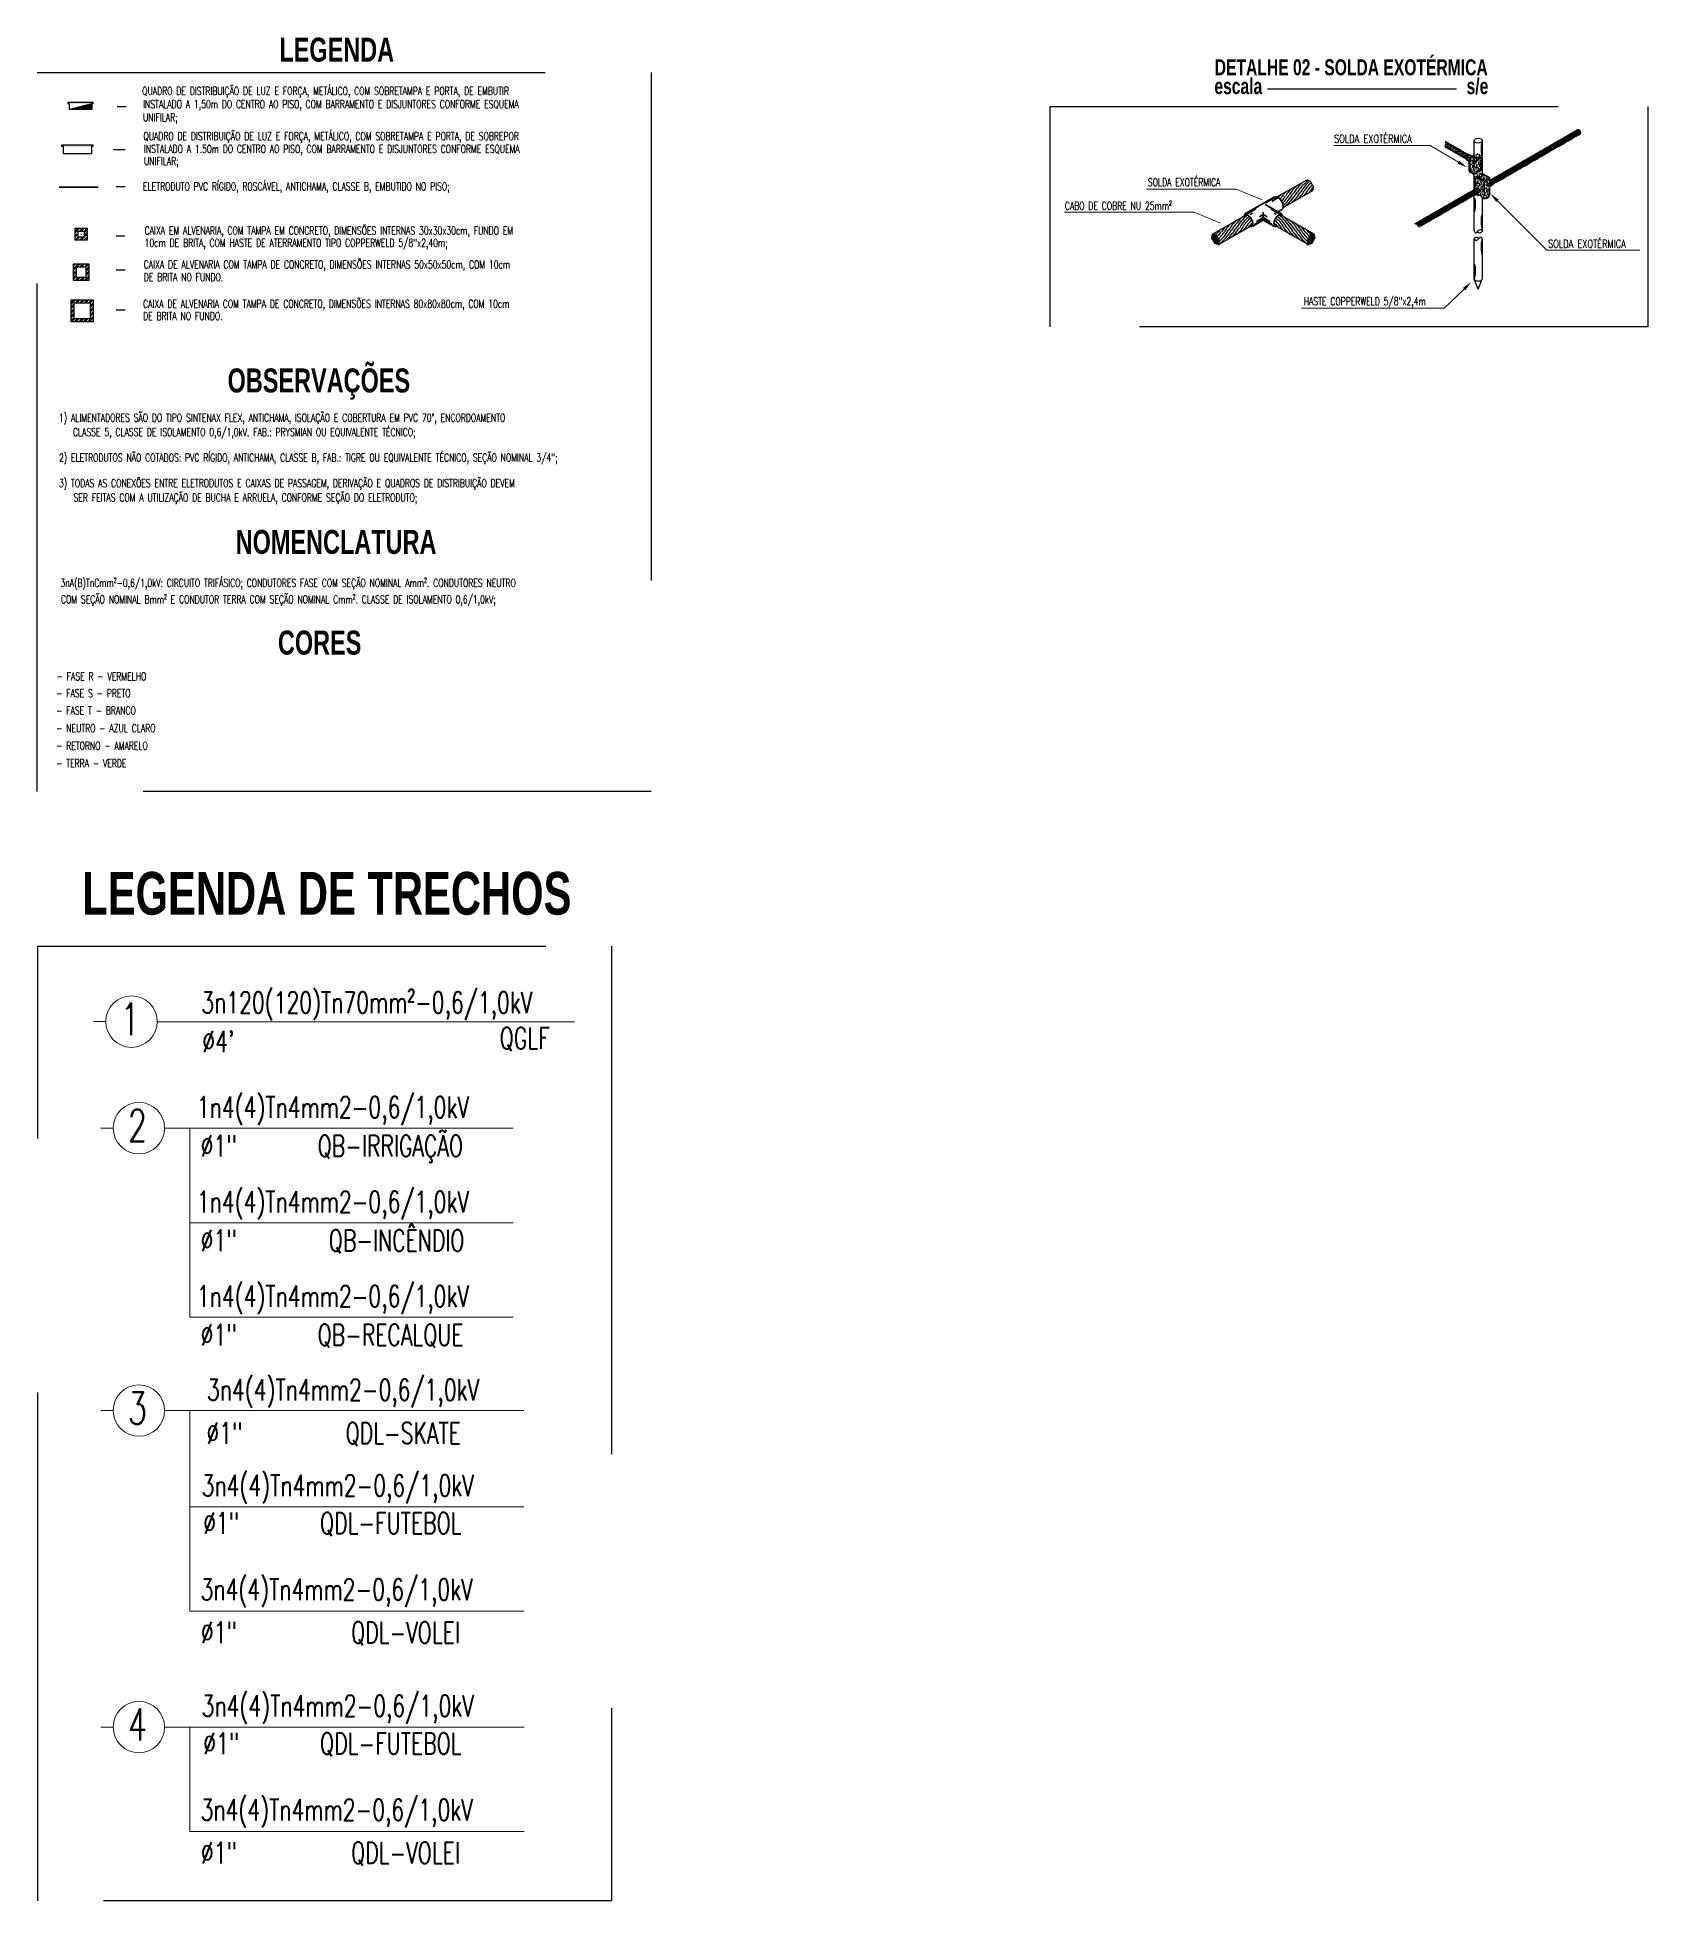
# Model space of a CAD drawing. Header units: millimetres. Extents: x 867 to 1330, y 209 to 507.
# Drawn here: x 955.32 to 985.52, y 208.95 to 243.89 of the extents above; entities that cross this region are included whole.
import ezdxf
from ezdxf.enums import TextEntityAlignment as Align

# ---------------------------------------------------------------- set-up
doc = ezdxf.new("R2010")
doc.units = ezdxf.units.MM
doc.header["$LTSCALE"] = 5
doc.set_wipeout_variables(frame=1)
doc.linetypes.add('HIDDEN', pattern=[9.525, 6.35, -3.175])
for name, color, linetype, lineweight in [('I-ARQ', 8, 'Continuous', 0), ('I-CAIXAS', 3, 'Continuous', 30), ('I-ELET_EMB', 5, 'Continuous', 35), ('I-ELET_PISO', 5, 'HIDDEN', 35), ('I-FIAÇÃO', 2, 'Continuous', 25), ('I-LIN_CHAMADA', 9, 'Continuous', 9), ('I-PONTO_ELE', 4, 'Continuous', 30), ('I-TEXTOS', 2, 'Continuous', 25)]:
    doc.layers.add(name, color=color, linetype=linetype, lineweight=lineweight)
doc.styles.add('ROMANS', font='ROMANS.SHX', dxfattribs={"height": 0.25})
doc.styles.add('SANSSERIFBOLD', font='sasb____.pfb')
pattern_1 = [(45, (0, 0), (-0.112253, 0.112253), []), (45, (0, 0.07938), (-0.112253, 0.112253), [])]

# ---------------------------------------------------------------- blocks, each defined once
blk = doc.blocks.new('QUADRO-DISTRIBUIÇÃO')
blk.add_wipeout([(-0.259, 0.091), (0.256, 0.091), (0.256, 0.061), (0.232, 0.061), (0.232, -0.061), (-0.232, -0.061), (-0.232, 0.061), (-0.259, 0.061)]).dxf.layer = 'I-CAIXAS'
at = {"layer": 'I-CAIXAS'}
blk.add_hatch(color=256, dxfattribs=at).paths.add_polyline_path([(-0.232, -0.061), (0.232, -0.061), (0.232, 0.061)])
for p, q in [((-0.259, 0.061), (-0.259, 0.091)), ((-0.259, 0.091), (0.256, 0.091)), ((-0.232, 0.061), (-0.259, 0.061)), ((-0.232, -0.061), (-0.232, 0.061)), ((0.232, 0.061), (-0.232, -0.061)), ((0.256, 0.061), (0.232, 0.061)), ((0.232, 0.061), (0.232, -0.061)), ((0.256, 0.091), (0.256, 0.061)), ((0.232, -0.061), (-0.232, -0.061)), ((0.232, -0.061), (-0.232, -0.061))]:
    blk.add_line(p, q, dxfattribs=at)
blk.add_solid([(0.256, 0.091), (-0.259, 0.091), (0.256, 0.061), (-0.259, 0.061)], dxfattribs=at)
blk = doc.blocks.new('CAIXA80X80')
at = {"layer": 'I-CAIXAS', "lineweight": 0}
h = blk.add_hatch(dxfattribs=at)
h.set_pattern_fill('STEEL', color=9, scale=0.05, style=0)
h.set_pattern_definition(pattern_1)
h.paths.add_polyline_path([(0.55, 0.55), (-0.55, 0.55), (-0.55, -0.55), (0.55, -0.55)])
h.paths.add_polyline_path([(0.4, -0.4), (-0.4, -0.4), (-0.4, 0.4), (0.4, 0.4)], flags=16)
at = {"layer": 'I-CAIXAS'}
for points in [[(-0.55, 0.55), (0.55, 0.55), (0.55, -0.55), (-0.55, -0.55)], [(-0.4, 0.4), (0.4, 0.4), (0.4, -0.4), (-0.4, -0.4)]]:
    blk.add_lwpolyline(points, close=True, dxfattribs=at)
blk = doc.blocks.new('CX50X50')
at = {"layer": 'I-CAIXAS', "lineweight": 0}
h = blk.add_hatch(dxfattribs=at)
h.set_pattern_fill('STEEL', color=9, scale=0.05, style=0)
h.set_pattern_definition(pattern_1)
h.paths.add_polyline_path([(0.4, 0.4), (-0.4, 0.4), (-0.4, -0.4), (0.4, -0.4)])
h.paths.add_polyline_path([(0.25, -0.25), (-0.25, -0.25), (-0.25, 0.25), (0.25, 0.25)], flags=16)
at = {"layer": 'I-CAIXAS'}
for points in [[(0.4, 0.4), (-0.4, 0.4), (-0.4, -0.4), (0.4, -0.4)], [(0.25, 0.25), (-0.25, 0.25), (-0.25, -0.25), (0.25, -0.25)]]:
    blk.add_lwpolyline(points, close=True, dxfattribs=at)
blk = doc.blocks.new('cxat')
at = {"layer": 'I-CAIXAS', "lineweight": 0}
h = blk.add_hatch(dxfattribs=at)
h.set_pattern_fill('STEEL', color=9, scale=0.05, angle=-90, style=0)
h.set_pattern_definition([(315, (0, 0), (0.1122532015134, 0.1122532015134), []), (315, (0.07938, -1e-17), (0.1122532015134, 0.1122532015134), [])])
h.paths.add_polyline_path([(464481.605, 9296211.166), (464481.605, 9296211.766), (464481.005, 9296211.766), (464481.005, 9296211.166)])
h.paths.add_polyline_path([(464481.155, 9296211.316), (464481.155, 9296211.616), (464481.455, 9296211.616), (464481.455, 9296211.316)], flags=16)
at = {"layer": 'I-CAIXAS'}
for points in [[(464481.605, 9296211.766), (464481.605, 9296211.166), (464481.005, 9296211.166), (464481.005, 9296211.766)], [(464481.455, 9296211.616), (464481.455, 9296211.316), (464481.155, 9296211.316), (464481.155, 9296211.616)]]:
    blk.add_lwpolyline(points, close=True, dxfattribs=at)
at = {"layer": 'I-PONTO_ELE'}
blk.add_solid([(464481.276, 9296211.495), (464481.333, 9296211.495), (464481.276, 9296211.438), (464481.333, 9296211.438)], dxfattribs=at)

msp = doc.modelspace()

# ---------------------------------------------------------------- hatches: boundary and pattern name
at = {"layer": 'I-ELET_EMB'}
h = msp.add_hatch(dxfattribs=at)
h.set_pattern_fill('STIPPLE', color=256, scale=0.13125, angle=30, style=0)
h.set_pattern_definition([(30, (973.17299, 232.3687), (-0.065625, 0.1136658), [0, -0.13125]), (30, (973.20805, 232.39197), (-0.065625, 0.1136658), [0, -0.13125]), (30, (973.17315, 232.40517), (-0.065625, 0.1136658), [0, -0.13125]), (30, (973.18766, 232.43779), (-0.065625, 0.1136658), [0, -0.13125]), (30, (973.15417, 232.42755), (-0.065625, 0.1136658), [0, -0.13125]), (30, (973.14751, 232.46008), (-0.065625, 0.1136658), [0, -0.13125]), (30, (973.11978, 232.47135), (-0.065625, 0.1136658), [0, -0.13125]), (30, (973.15747, 232.49008), (-0.065625, 0.1136658), [0, -0.13125]), (30, (973.18212, 232.51037), (-0.065625, 0.1136658), [0, -0.13125]), (30, (973.21151, 232.49097), (-0.065625, 0.1136658), [0, -0.13125]), (30, (973.23556, 232.50182), (-0.065625, 0.1136658), [0, -0.13125]), (30, (973.25918, 232.4609), (-0.065625, 0.1136658), [0, -0.13125]), (30, (973.2466, 232.43545), (-0.065625, 0.1136658), [0, -0.13125]), (30, (973.21084, 232.42389), (-0.065625, 0.1136658), [0, -0.13125]), (30, (973.21948, 232.45616), (-0.065625, 0.1136658), [0, -0.13125]), (30, (973.18721, 232.46481), (-0.065625, 0.1136658), [0, -0.13125]), (30, (973.2717, 232.42872), (-0.065625, 0.1136658), [0, -0.13125])])
edge = h.paths.add_edge_path()
edge.add_line((982.165, 241.386), (982.168, 241.376))
edge.add_line((982.168, 241.376), (982.172, 241.369))
edge.add_line((982.172, 241.369), (982.176, 241.364))
edge.add_line((982.176, 241.364), (982.181, 241.36))
edge.add_line((982.181, 241.36), (982.187, 241.358))
edge.add_line((982.187, 241.358), (982.192, 241.356))
edge.add_line((982.192, 241.356), (982.197, 241.355))
edge.add_line((982.197, 241.355), (982.201, 241.354))
edge.add_line((982.201, 241.354), (982.205, 241.352))
edge.add_line((982.205, 241.352), (982.209, 241.35))
edge.add_line((982.209, 241.35), (982.212, 241.348))
edge.add_line((982.212, 241.348), (982.215, 241.346))
edge.add_line((982.215, 241.346), (982.217, 241.344))
edge.add_line((982.217, 241.344), (982.219, 241.342))
edge.add_line((982.219, 241.342), (982.221, 241.34))
edge.add_line((982.221, 241.34), (982.223, 241.338))
edge.add_line((982.223, 241.338), (982.225, 241.336))
edge.add_line((982.225, 241.336), (982.227, 241.335))
edge.add_line((982.227, 241.335), (982.229, 241.333))
edge.add_line((982.229, 241.333), (982.231, 241.332))
edge.add_line((982.231, 241.332), (982.233, 241.331))
edge.add_line((982.233, 241.331), (982.235, 241.33))
edge.add_line((982.235, 241.33), (982.237, 241.329))
edge.add_line((982.237, 241.329), (982.239, 241.328))
edge.add_line((982.239, 241.328), (982.241, 241.327))
edge.add_line((982.241, 241.327), (982.243, 241.326))
edge.add_line((982.243, 241.326), (982.245, 241.325))
edge.add_line((982.245, 241.325), (982.247, 241.325))
edge.add_line((982.247, 241.325), (982.249, 241.324))
edge.add_line((982.249, 241.324), (982.251, 241.324))
edge.add_line((982.251, 241.324), (982.253, 241.323))
edge.add_line((982.253, 241.323), (982.255, 241.323))
edge.add_line((982.255, 241.323), (982.258, 241.323))
edge.add_line((982.258, 241.323), (982.26, 241.323))
edge.add_line((982.26, 241.323), (982.262, 241.323))
edge.add_line((982.262, 241.323), (982.265, 241.323))
edge.add_line((982.265, 241.323), (982.267, 241.324))
edge.add_line((982.267, 241.324), (982.27, 241.325))
edge.add_line((982.27, 241.325), (982.272, 241.325))
edge.add_line((982.272, 241.325), (982.275, 241.327))
edge.add_line((982.275, 241.327), (982.277, 241.328))
edge.add_line((982.277, 241.328), (982.28, 241.329))
edge.add_line((982.28, 241.329), (982.283, 241.331))
edge.add_line((982.283, 241.331), (982.285, 241.333))
edge.add_line((982.285, 241.333), (982.288, 241.335))
edge.add_line((982.288, 241.335), (982.291, 241.337))
edge.add_line((982.291, 241.337), (982.294, 241.339))
edge.add_line((982.294, 241.339), (982.297, 241.342))
edge.add_line((982.297, 241.342), (982.3, 241.344))
edge.add_line((982.3, 241.344), (982.303, 241.347))
edge.add_line((982.303, 241.347), (982.306, 241.35))
edge.add_line((982.306, 241.35), (982.309, 241.353))
edge.add_line((982.309, 241.353), (982.313, 241.355))
edge.add_line((982.313, 241.355), (982.316, 241.358))
edge.add_line((982.316, 241.358), (982.32, 241.36))
edge.add_line((982.32, 241.36), (982.324, 241.362))
edge.add_line((982.324, 241.362), (982.327, 241.364))
edge.add_line((982.327, 241.364), (982.332, 241.366))
edge.add_line((982.332, 241.366), (982.336, 241.367))
edge.add_line((982.336, 241.367), (982.34, 241.369))
edge.add_line((982.34, 241.369), (982.345, 241.37))
edge.add_line((982.345, 241.37), (982.349, 241.371))
edge.add_line((982.349, 241.371), (982.354, 241.373))
edge.add_line((982.354, 241.373), (982.359, 241.374))
edge.add_line((982.359, 241.374), (982.363, 241.376))
edge.add_line((982.363, 241.376), (982.368, 241.378))
edge.add_line((982.368, 241.378), (982.373, 241.38))
edge.add_line((982.373, 241.38), (982.377, 241.384))
edge.add_line((982.377, 241.384), (982.382, 241.388))
edge.add_line((982.382, 241.388), (982.387, 241.394))
edge.add_line((982.387, 241.394), (982.391, 241.402))
edge.add_line((982.391, 241.402), (982.396, 241.411))
edge.add_line((982.396, 241.411), (982.396, 241.63))
edge.add_line((982.396, 241.63), (982.396, 241.63))
edge.add_ellipse((982.338, 241.66), major_axis=(-0.0775, 0), ratio=0.5774, start_angle=221.8514, end_angle=228.1535)
edge.add_line((982.39, 241.627), (982.284, 241.565))
edge.add_arc((982.258, 241.611), 0.0525, 240, 300, ccw=False)
edge.add_line((982.231, 241.565), (982.173, 241.599))
edge.add_arc((982.181, 241.613), 0.0159, 180, 240, ccw=False)
edge.add_line((982.165, 241.613), (982.165, 241.386))
edge = h.paths.add_edge_path()
edge.add_arc((982.451, 241.214), 0.0318, 240, 300)
edge.add_line((982.467, 241.186), (982.54, 241.228))
edge.add_arc((982.532, 241.242), 0.0159, 300, 420)
edge.add_line((982.54, 241.256), (982.416, 241.328))
edge.add_line((982.416, 241.328), (982.416, 241.306))
edge.add_ellipse((982.338, 241.306), major_axis=(-0.0775, 0), ratio=0.5774, start_angle=180, end_angle=313.1409)
edge.add_line((982.285, 241.273), (982.436, 241.186))
edge = h.paths.add_edge_path()
edge.add_ellipse((982.532, 241.136), major_axis=(-0.0256, 0.0444), ratio=0.5774, start_angle=185.404, end_angle=288.8795)
edge.add_line((982.548, 241.164), (982.548, 241.079))
edge.add_arc((982.574, 241.069), 0.0278, 120.2965, 159.1471, ccw=False)
edge = h.paths.add_edge_path()
edge.add_line((982.436, 241.186), (982.285, 241.273))
edge.add_ellipse((982.338, 241.306), major_axis=(-0.0775, 0), ratio=0.5774, start_angle=313.1409, end_angle=316.0958)
edge.add_line((982.282, 241.275), (982.282, 241.127))
edge.add_arc((982.202, 241.113), 0.0817, -17.9583, 9.999, ccw=False)
edge.add_arc((982.363, 241.033), 0.0996, 146.5236, 177.9876)
edge.add_ellipse((982.296, 240.999), major_axis=(-0.0256, 0.0444), ratio=0.5774, start_angle=340.7438, end_angle=557.6337)
edge.add_line((982.312, 240.952), (982.307, 240.949))
edge.add_arc((982.333, 240.946), 0.0261, 172.859, 310.0622)
edge.add_arc((982.366, 240.915), 0.02, 27.183, 145.6624, ccw=False)
edge.add_arc((982.465, 240.943), 0.0832, 193.6166, 360.7094)
edge.add_line((982.548, 240.944), (982.548, 241.179))
edge.add_line((982.548, 241.179), (982.548, 241.242))
edge.add_arc((982.532, 241.242), 0.0159, 300, 360, ccw=False)
edge.add_line((982.54, 241.228), (982.467, 241.186))
edge.add_arc((982.451, 241.214), 0.0318, 240, 300, ccw=False)
edge = h.paths.add_edge_path()
edge.add_line((982.173, 241.627), (982.225, 241.657))
edge.add_arc((982.243, 241.773), 0.117, 238.1521, 260.9248, ccw=False)
edge.add_ellipse((982.157, 241.628), major_axis=(0.0256, 0.0444), ratio=0.5774, start_angle=2.8835, end_angle=182.1813)
edge.add_arc((982.112, 241.529), 0.058, 24.0551, 69.0209, ccw=False)
edge.add_line((982.165, 241.553), (982.165, 241.613))
edge.add_arc((982.181, 241.613), 0.0159, 120, 180, ccw=False)
edge = h.paths.add_edge_path()
edge.add_line((982.284, 241.565), (982.39, 241.627))
edge.add_ellipse((982.338, 241.66), major_axis=(-0.0775, 0), ratio=0.5774, start_angle=228.1535, end_angle=360)
edge.add_line((982.261, 241.66), (982.261, 241.678))
edge.add_line((982.261, 241.678), (982.173, 241.627))
edge.add_arc((982.181, 241.613), 0.0159, 120, 240)
edge.add_line((982.173, 241.599), (982.231, 241.565))
edge.add_arc((982.258, 241.611), 0.0525, 240, 300)

# ---------------------------------------------------------------- linework, layer by layer
at = {"linetype": 'HIDDEN', "ltscale": 0.3}
for points in [[(974.314, 242.587), (985.515, 242.587), (985.515, 238.459), (974.314, 238.459)], [(955.332, 226.847), (966.088, 226.847), (966.088, 208.951), (955.332, 208.951)]]:
    msp.add_lwpolyline(points, close=True, dxfattribs=at)
at = {"layer": 'I-ARQ'}
for p, q in [((982.548, 241.201), (984.207, 242.158)), ((982.124, 241.592), (981.708, 241.832)), ((982.175, 241.675), (981.717, 241.939)), ((982.392, 241.71), (982.392, 241.872)), ((982.4, 241.667), (982.4, 241.898)), ((982.408, 241.646), (982.408, 241.914)), ((982.564, 241.098), (984.256, 242.074)), ((981.14, 240.387), (982.28, 241.046)), ((981.222, 240.323), (982.313, 240.952)), ((982.261, 240.866), (982.261, 240.923)), ((982.269, 240.61), (982.269, 240.879)), ((982.277, 240.632), (982.277, 240.862)), ((982.285, 240.675), (982.285, 240.837)), ((982.392, 240.355), (982.392, 240.517)), ((982.4, 240.312), (982.4, 240.542)), ((982.408, 240.29), (982.408, 240.559)), ((982.392, 239.879), (982.392, 240.04)), ((982.4, 239.836), (982.4, 240.066)), ((982.408, 239.814), (982.408, 240.082)), ((982.269, 239.365), (982.269, 239.633)), ((982.277, 239.386), (982.277, 239.617)), ((982.285, 239.43), (982.285, 239.591))]:
    msp.add_line(p, q, dxfattribs=at)
msp.add_arc((982.181, 241.613), 0.0159, 120, 240, dxfattribs=at)
for centre, major_axis, ratio, start_param, end_param in [((984.212, 242.15), (-0.00488, 0.00845), 0.509483, 4.692989, 6.283185), ((984.224, 242.146), (-0.00488, 0.00845), 0.509483, 4.628823, 6.283185), ((984.236, 242.142), (-0.00488, 0.00845), 0.509483, 3.141593, 6.283185), ((984.246, 242.125), (-0.00477, 0.00835), 0.512264, 3.141593, 6.283185), ((984.255, 242.109), (-0.00477, 0.00822), 0.525888, 2.655075, 6.283185), ((984.251, 242.083), (-0.00488, 0.00845), 0.509483, 3.141593, 4.494178), ((984.253, 242.096), (-0.00488, 0.00845), 0.509483, 3.262738, 4.839163)]:
    msp.add_ellipse(centre, major_axis=major_axis, ratio=ratio, start_param=start_param, end_param=end_param, dxfattribs=at)
at = {"layer": 'I-CAIXAS'}
msp.add_lwpolyline([(956.337, 241.7), (955.816, 241.7), (955.816, 241.836), (955.785, 241.836), (955.785, 241.87), (956.365, 241.87), (956.365, 241.836), (956.337, 241.836), (956.337, 241.7), (955.816, 241.7)], dxfattribs=at)
msp.add_solid([(956.365, 241.87), (955.785, 241.87), (956.365, 241.836), (955.785, 241.836)], dxfattribs=at)
at = {"layer": 'I-ELET_EMB'}
for p, q in [((982.165, 241.613), (982.165, 241.386)), ((982.173, 241.627), (982.261, 241.678)), ((982.231, 241.565), (982.173, 241.599)), ((982.258, 241.558), (982.258, 241.421)), ((982.284, 241.565), (982.396, 241.63)), ((982.396, 241.63), (982.396, 241.411)), ((982.282, 241.275), (982.282, 241.127)), ((982.436, 241.186), (982.282, 241.275)), ((982.54, 241.256), (982.416, 241.328)), ((982.451, 241.182), (982.451, 240.973)), ((982.467, 241.186), (982.54, 241.228)), ((982.548, 241.179), (982.548, 241.242)), ((982.548, 241.179), (982.548, 240.944))]:
    msp.add_line(p, q, dxfattribs=at)
at = {"layer": 'I-ELET_EMB', "linetype": 'Continuous'}
for p, q in [((977.977, 240.581), (978.514, 240.891)), ((977.989, 240.583), (978.211, 240.711)), ((978.513, 240.886), (978.313, 240.77)), ((978.64, 240.581), (978.342, 240.752)), ((978.533, 240.888), (978.353, 240.784)), ((978.627, 240.583), (978.405, 240.711)), ((978.465, 240.81), (978.574, 240.873)), ((978.017, 240.583), (978.168, 240.67)), ((978.065, 240.562), (978.107, 240.586)), ((978.114, 240.343), (978.308, 240.455)), ((978.13, 240.36), (978.308, 240.463)), ((978.308, 240.477), (978.147, 240.384)), ((978.183, 240.43), (978.308, 240.502)), ((978.235, 240.52), (978.308, 240.562)), ((978.295, 240.447), (978.295, 240.465)), ((978.302, 240.451), (978.302, 240.516)), ((978.308, 240.455), (978.308, 240.606)), ((978.382, 240.52), (978.308, 240.562)), ((978.434, 240.43), (978.308, 240.502)), ((978.308, 240.477), (978.47, 240.384)), ((978.487, 240.36), (978.308, 240.463)), ((978.503, 240.343), (978.308, 240.455)), ((978.315, 240.451), (978.315, 240.516)), ((978.322, 240.447), (978.322, 240.465)), ((978.6, 240.583), (978.449, 240.67)), ((978.552, 240.562), (978.51, 240.586)), ((978.651, 240.653), (978.583, 240.614))]:
    msp.add_line(p, q, dxfattribs=at)
at = {"layer": 'I-ELET_EMB'}
msp.add_lwpolyline([(982.165, 241.386), (982.168, 241.376), (982.172, 241.369), (982.176, 241.364), (982.181, 241.36), (982.187, 241.358), (982.192, 241.356), (982.197, 241.355), (982.201, 241.354), (982.205, 241.352), (982.209, 241.35), (982.212, 241.348), (982.215, 241.346), (982.217, 241.344), (982.219, 241.342), (982.221, 241.34), (982.223, 241.338), (982.225, 241.336), (982.227, 241.335), (982.229, 241.333), (982.231, 241.332), (982.233, 241.331), (982.235, 241.33), (982.237, 241.329), (982.239, 241.328), (982.241, 241.327), (982.243, 241.326), (982.245, 241.325), (982.247, 241.325), (982.249, 241.324), (982.251, 241.324), (982.253, 241.323), (982.255, 241.323), (982.258, 241.323), (982.26, 241.323), (982.262, 241.323), (982.265, 241.323), (982.267, 241.324), (982.27, 241.325), (982.272, 241.325), (982.275, 241.327), (982.277, 241.328), (982.28, 241.329), (982.283, 241.331), (982.285, 241.333), (982.288, 241.335), (982.291, 241.337), (982.294, 241.339), (982.297, 241.342), (982.3, 241.344), (982.303, 241.347), (982.306, 241.35), (982.309, 241.353), (982.313, 241.355), (982.316, 241.358), (982.32, 241.36), (982.324, 241.362), (982.327, 241.364), (982.332, 241.366), (982.336, 241.367), (982.34, 241.369), (982.345, 241.37), (982.349, 241.371), (982.354, 241.373), (982.359, 241.374), (982.363, 241.376), (982.368, 241.378), (982.373, 241.38), (982.377, 241.384), (982.382, 241.388), (982.387, 241.394), (982.391, 241.402), (982.396, 241.411)], dxfattribs=at)
for centre, radius, start, end in [((982.112, 241.529), 0.058, 24.0551, 69.0209), ((982.243, 241.773), 0.117, 238.1521, 260.9248), ((982.258, 241.611), 0.0525, 240, 300), ((982.363, 241.033), 0.0996, 146.5236, 177.9876), ((982.202, 241.113), 0.0817, 342.0417, 9.999), ((982.451, 241.214), 0.0318, 240, 300), ((982.532, 241.242), 0.0159, 300, 60), ((982.574, 241.069), 0.0278, 120.2965, 159.1471), ((982.333, 240.946), 0.0261, 172.0911, 310.0622), ((982.366, 240.915), 0.02, 27.183, 145.6624), ((982.465, 240.943), 0.0832, 193.6166, 0.7094)]:
    msp.add_arc(centre, radius, start, end, dxfattribs=at)
for centre, major_axis, ratio, start_param, end_param in [((982.157, 241.628), (0.0256, 0.0444), 0.5774, 0.050327, 3.179664), ((982.338, 241.66), (-0.0775, 0), 0.5774, 0, 2.411794), ((982.338, 241.306), (-0.0775, 0), 0.5774, 0.765925, 3.141593), ((982.33, 241.019), (-0.0256, 0.0444), 0.5774, 3.532674, 6.110033), ((982.532, 241.136), (-0.0256, 0.0444), 0.5774, 3.235909, 5.044874), ((982.296, 240.999), (-0.0256, 0.0444), 0.5774, 2.823996, 6.61927), ((978.034, 240.455), (0.0571, -0.099), 0.522813, 0, 3.020213), ((978.583, 240.455), (-0.0571, -0.099), 0.522813, 3.262283, 6.283185)]:
    msp.add_ellipse(centre, major_axis=major_axis, ratio=ratio, start_param=start_param, end_param=end_param, dxfattribs=at)
at = {"layer": 'I-ELET_EMB', "linetype": 'Continuous'}
for centre, major_axis, start_param, end_param in [((978.583, 240.772), (-0.069, 0.119), 3.141593, 6.283185), ((978.046, 240.462), (-0.069, 0.119), 6.270306, 6.880723), ((978.571, 240.462), (0.069, 0.119), 5.696014, 6.296065), ((978.046, 240.462), (-0.069, 0.119), 2.556607, 3.141593), ((978.571, 240.462), (0.069, 0.119), 3.141593, 3.726578)]:
    msp.add_ellipse(centre, major_axis=major_axis, ratio=0.57735, start_param=start_param, end_param=end_param, dxfattribs=at)
at = {"layer": 'I-ELET_PISO', "ltscale": 0.08}
msp.add_line((955.733, 241.077), (956.468, 241.077), dxfattribs=at)
at = {"layer": 'I-FIAÇÃO'}
for p, q in [((978.563, 240.892), (979.12, 241.21)), ((978.678, 240.695), (979.234, 241.013)), ((977.356, 240.195), (977.984, 240.557)), ((977.47, 239.998), (978.091, 240.356)), ((979.147, 239.998), (978.526, 240.356)), ((979.261, 240.195), (978.633, 240.557)), ((977.384, 240.186), (977.426, 240.235)), ((979.232, 240.186), (979.191, 240.235))]:
    msp.add_line(p, q, dxfattribs=at)
for centre, radius, start, end in [((984.512, 241.705), 0.559, 132.6958, 147.3042), ((984.557, 241.731), 0.559, 132.6958, 147.3042), ((983.84, 242.349), 0.451, 308.4803, 328.2103), ((984.38, 241.921), 0.284, 124.6217, 150.8668), ((983.992, 242.263), 0.297, 305.9242, 330.4725), ((984.515, 241.864), 0.403, 134.6375, 146.6113), ((984.383, 242.001), 0.194, 137.0046, 145.2876), ((981.846, 242.382), 0.559, 255.8288, 267.3042), ((981.801, 242.408), 0.559, 261.0198, 267.3042), ((981.578, 241.505), 0.451, 68.4803, 72.0198), ((981.755, 242.435), 0.559, 266.0372, 267.3042), ((981.669, 241.452), 0.451, 68.4803, 83.8045), ((981.624, 241.478), 0.451, 68.4803, 77.8666), ((981.892, 242.356), 0.559, 252.6958, 267.3042), ((981.715, 241.426), 0.451, 68.4803, 88.2103), ((981.937, 242.33), 0.559, 252.6958, 267.3042), ((981.76, 241.399), 0.451, 68.4803, 88.2103), ((981.983, 242.303), 0.559, 252.6958, 267.3042), ((981.806, 241.373), 0.451, 68.4803, 88.2103), ((981.851, 241.347), 0.451, 68.4803, 88.2103), ((981.897, 241.321), 0.451, 68.4803, 88.2103), ((983.92, 241.363), 0.559, 132.6958, 147.3042), ((983.965, 241.389), 0.559, 132.6958, 147.3042), ((983.248, 242.008), 0.451, 308.4803, 328.2103), ((984.011, 241.416), 0.559, 132.6958, 147.3042), ((983.294, 242.034), 0.451, 308.4803, 328.2103), ((984.057, 241.442), 0.559, 132.6958, 147.3042), ((983.339, 242.06), 0.451, 308.4803, 328.2103), ((984.102, 241.468), 0.559, 132.6958, 147.3042), ((983.385, 242.086), 0.451, 308.4803, 328.2103), ((984.148, 241.494), 0.559, 132.6958, 147.3042), ((983.431, 242.113), 0.451, 308.4803, 328.2103), ((984.193, 241.521), 0.559, 132.6958, 147.3042), ((983.476, 242.139), 0.451, 308.4803, 328.2103), ((984.239, 241.547), 0.559, 132.6958, 147.3042), ((983.522, 242.165), 0.451, 308.4803, 328.2103), ((984.284, 241.573), 0.559, 132.6958, 147.3042), ((983.567, 242.192), 0.451, 308.4803, 328.2103), ((984.33, 241.6), 0.559, 132.6958, 147.3042), ((983.613, 242.218), 0.451, 308.4803, 328.2103), ((984.375, 241.626), 0.559, 132.6958, 147.3042), ((983.658, 242.244), 0.451, 308.4803, 328.2103), ((984.421, 241.652), 0.559, 132.6958, 147.3042), ((983.704, 242.27), 0.451, 308.4803, 328.2103), ((984.466, 241.678), 0.559, 132.6958, 147.3042), ((983.749, 242.297), 0.451, 308.4803, 328.2103), ((983.795, 242.323), 0.451, 308.4803, 328.2103), ((984.155, 242.146), 0.113, 300.515, 336.0679), ((984.156, 242.133), 0.113, 326.0714, 336.0679), ((982.028, 242.277), 0.559, 252.6958, 267.3042), ((982.074, 242.251), 0.559, 252.6958, 267.3042), ((982.119, 242.224), 0.559, 252.6958, 267.3042), ((981.942, 241.294), 0.451, 68.4803, 88.2103), ((982.165, 242.198), 0.559, 252.6958, 266.4389), ((981.988, 241.268), 0.451, 68.4803, 88.2103), ((982.21, 242.172), 0.559, 252.6958, 260.896), ((982.034, 241.242), 0.451, 73.2065, 88.2103), ((982.256, 242.146), 0.559, 252.6958, 256.0267), ((982.079, 241.215), 0.451, 81.3874, 88.2103), ((983.283, 240.995), 0.559, 132.6958, 147.3042), ((983.328, 241.021), 0.559, 132.6958, 147.3042), ((982.611, 241.64), 0.451, 308.4803, 328.2103), ((983.374, 241.048), 0.559, 132.6958, 147.3042), ((982.657, 241.666), 0.451, 308.4803, 328.2103), ((983.419, 241.074), 0.559, 132.6958, 147.3042), ((982.702, 241.692), 0.451, 308.4803, 328.2103), ((983.465, 241.1), 0.559, 132.6958, 147.3042), ((982.748, 241.718), 0.451, 308.4803, 328.2103), ((983.51, 241.126), 0.559, 132.6958, 147.3042), ((982.793, 241.745), 0.451, 308.4803, 328.2103), ((983.556, 241.153), 0.559, 132.6958, 147.3042), ((982.839, 241.771), 0.451, 308.4803, 328.2103), ((983.601, 241.179), 0.559, 132.6958, 147.3042), ((982.884, 241.797), 0.451, 308.4803, 328.2103), ((983.647, 241.205), 0.559, 132.6958, 147.3042), ((982.93, 241.824), 0.451, 308.4803, 328.2103), ((983.692, 241.232), 0.559, 132.6958, 147.3042), ((982.975, 241.85), 0.451, 308.4803, 328.2103), ((983.738, 241.258), 0.559, 132.6958, 147.3042), ((983.021, 241.876), 0.451, 308.4803, 328.2103), ((983.783, 241.284), 0.559, 132.6958, 147.3042), ((983.066, 241.902), 0.451, 308.4803, 328.2103), ((983.829, 241.31), 0.559, 132.6958, 147.3042), ((983.112, 241.929), 0.451, 308.4803, 328.2103), ((983.874, 241.337), 0.559, 132.6958, 147.3042), ((983.157, 241.955), 0.451, 308.4803, 328.2103), ((983.203, 241.981), 0.451, 308.4803, 328.2103), ((979.395, 240.584), 0.693, 130.6875, 150.1267), ((979.76, 240.392), 1.054, 132.4102, 148.1717), ((979.725, 240.475), 0.928, 128.435, 146.7642), ((979.765, 240.534), 0.882, 131.7772, 148.8439), ((979.491, 240.781), 0.471, 128.1044, 152.1084), ((979.479, 240.814), 0.394, 130.6471, 149.6734), ((979.355, 240.938), 0.179, 130.5057, 154.3774), ((982.964, 240.811), 0.559, 132.6958, 138.0791), ((983.009, 240.837), 0.559, 132.6958, 144.8932), ((982.201, 241.403), 0.451, 323.633, 328.2103), ((982.247, 241.429), 0.451, 315.469, 328.2103), ((982.292, 241.456), 0.451, 308.4803, 328.2103), ((983.055, 240.864), 0.559, 132.6958, 147.3042), ((982.338, 241.482), 0.451, 308.4803, 328.2103), ((983.101, 240.89), 0.559, 132.6958, 147.3042), ((982.384, 241.508), 0.451, 308.4803, 328.2103), ((983.146, 240.916), 0.559, 132.6958, 147.3042), ((982.429, 241.534), 0.451, 308.4803, 328.2103), ((983.192, 240.942), 0.559, 132.6958, 147.3042), ((982.475, 241.561), 0.451, 308.4803, 328.2103), ((983.237, 240.969), 0.559, 132.6958, 147.3042), ((982.52, 241.587), 0.451, 308.4803, 328.2103), ((982.566, 241.613), 0.451, 308.4803, 328.2103), ((978.646, 240.851), 0.0622, 134.4949, 154.6648), ((978.816, 240.748), 0.26, 135.0122, 145.261), ((978.989, 240.632), 0.424, 140.368, 149.0793), ((977.899, 241.432), 0.977, 320.4544, 327.9633), ((978.964, 240.728), 0.347, 131.2403, 149.9662), ((977.734, 241.634), 1.273, 317.3368, 326.3979), ((977.962, 241.509), 1.063, 312.4695, 328.0944), ((979.24, 240.607), 0.597, 132.407, 149.1128), ((977.847, 241.69), 1.309, 312.6958, 327.3042), ((978.274, 241.432), 0.858, 311.4359, 329.0739), ((978.646, 241.227), 0.484, 308.6897, 332.2807), ((978.89, 241.129), 0.275, 308.0378, 334.9512), ((978.983, 241.129), 0.24, 319.4967, 331.6379), ((979.383, 240.935), 0.179, 142.3713, 157.4842), ((982.069, 240.294), 0.559, 132.6958, 147.3042), ((982.114, 240.32), 0.559, 132.6958, 147.3042), ((982.16, 240.347), 0.559, 132.6958, 147.3042), ((981.443, 240.965), 0.451, 308.4803, 328.2103), ((982.205, 240.373), 0.559, 132.6958, 147.3042), ((981.488, 240.991), 0.451, 308.4803, 328.2103), ((982.251, 240.399), 0.559, 132.6958, 147.3042), ((981.534, 241.018), 0.451, 308.4803, 328.2103), ((982.296, 240.426), 0.559, 132.6958, 147.3042), ((981.579, 241.044), 0.451, 308.4803, 328.2103), ((982.342, 240.452), 0.559, 132.6958, 147.3042), ((981.625, 241.07), 0.451, 308.4803, 328.2103), ((982.387, 240.478), 0.559, 132.6958, 147.3042), ((981.67, 241.096), 0.451, 308.4803, 328.2103), ((982.433, 240.504), 0.559, 132.6958, 147.3042), ((981.716, 241.123), 0.451, 308.4803, 328.2103), ((982.478, 240.531), 0.559, 132.6958, 147.3042), ((981.761, 241.149), 0.451, 308.4803, 328.2103), ((982.524, 240.557), 0.559, 132.6958, 147.3042), ((981.807, 241.175), 0.451, 308.4803, 328.2103), ((982.569, 240.583), 0.559, 132.6958, 147.3042), ((981.852, 241.202), 0.451, 308.4803, 328.2103), ((982.615, 240.61), 0.559, 132.6958, 147.3042), ((981.898, 241.228), 0.451, 308.4803, 328.2103), ((982.66, 240.636), 0.559, 132.8076, 147.3042), ((981.943, 241.254), 0.451, 308.4803, 327.3431), ((982.706, 240.662), 0.559, 137.2842, 147.3042), ((981.989, 241.28), 0.451, 308.4803, 319.4103), ((982.751, 240.688), 0.559, 142.321, 147.3042), ((978.061, 239.979), 0.547, 129.5979, 150.4021), ((978.346, 239.848), 0.809, 130.6583, 149.3417), ((978.812, 239.561), 1.309, 132.6958, 147.3042), ((978.698, 239.741), 1.063, 130.0733, 148.0944), ((978.481, 239.965), 0.711, 127.2636, 149.8631), ((978.294, 240.154), 0.406, 122.2359, 153.0764), ((978.286, 240.184), 0.332, 124.2317, 150.2847), ((977.844, 240.503), 0.26, 314.739, 325.261), ((978.508, 239.966), 0.595, 131.8257, 139.1577), ((978.109, 239.966), 0.595, 40.8423, 48.1743), ((978.331, 240.184), 0.332, 29.7153, 55.7683), ((978.322, 240.154), 0.406, 26.9236, 57.7641), ((978.773, 240.503), 0.26, 214.739, 225.261), ((978.136, 239.965), 0.711, 30.1369, 52.7364), ((977.919, 239.742), 1.063, 31.9056, 49.9267), ((977.804, 239.561), 1.309, 32.6958, 47.3042), ((978.271, 239.848), 0.809, 30.6583, 49.3417), ((978.555, 239.979), 0.547, 29.5979, 50.4021), ((981.568, 240.005), 0.559, 132.6958, 137.5825), ((981.613, 240.031), 0.559, 132.6958, 142.1895), ((981.659, 240.058), 0.559, 132.6958, 147.3042), ((980.851, 240.623), 0.451, 321.893, 328.2103), ((980.896, 240.65), 0.451, 315.1413, 328.2103), ((980.942, 240.676), 0.451, 308.4803, 328.2103), ((981.704, 240.084), 0.559, 132.6958, 147.3042), ((980.987, 240.702), 0.451, 308.4803, 328.2103), ((981.75, 240.11), 0.559, 132.6958, 147.3042), ((981.033, 240.728), 0.451, 308.4803, 328.2103), ((981.795, 240.136), 0.559, 132.6958, 147.3042), ((981.078, 240.755), 0.451, 308.4803, 328.2103), ((981.841, 240.163), 0.559, 132.6958, 147.3042), ((981.124, 240.781), 0.451, 308.4803, 328.2103), ((981.887, 240.189), 0.559, 132.6958, 147.3042), ((981.17, 240.807), 0.451, 308.4803, 328.2103), ((981.932, 240.215), 0.559, 132.6958, 147.3042), ((981.215, 240.834), 0.451, 308.4803, 328.2103), ((981.978, 240.242), 0.559, 132.6958, 147.3042), ((981.261, 240.86), 0.451, 308.4803, 328.2103), ((982.023, 240.268), 0.559, 132.6958, 147.3042), ((981.306, 240.886), 0.451, 308.4803, 328.2103), ((981.352, 240.912), 0.451, 308.4803, 328.2103), ((981.397, 240.939), 0.451, 308.4803, 328.2103), ((977.014, 240.553), 0.549, 316.6069, 323.3931), ((976.584, 240.938), 1.17, 316.7715, 323.2285), ((977.803, 239.949), 0.445, 131.1773, 141.5135), ((977.021, 240.594), 0.661, 311.4044, 328.5956), ((976.813, 240.824), 1.056, 308.4803, 328.2103), ((976.938, 240.686), 0.829, 310.883, 329.117), ((978.09, 239.846), 0.69, 134.5242, 145.4758), ((976.9, 240.859), 1.054, 311.8283, 328.1717), ((977.264, 240.667), 0.693, 309.8733, 330.1267), ((977.585, 240.509), 0.388, 306.3039, 333.6961), ((977.756, 240.473), 0.271, 307.3631, 332.6369), ((978.86, 240.473), 0.271, 207.3631, 232.6369), ((979.031, 240.509), 0.388, 206.3039, 233.6961), ((979.352, 240.667), 0.693, 209.8733, 230.1267), ((979.717, 240.859), 1.054, 211.8283, 228.1717), ((979.804, 240.824), 1.056, 211.7897, 231.5197), ((979.679, 240.686), 0.829, 210.883, 229.117), ((978.527, 239.846), 0.69, 34.5242, 45.4758), ((979.596, 240.594), 0.661, 211.4044, 228.5956), ((980.033, 240.938), 1.17, 216.7715, 223.2285), ((978.814, 239.949), 0.445, 38.4865, 48.8227), ((979.602, 240.553), 0.549, 216.6069, 223.3931)]:
    msp.add_arc(centre, radius, start, end, dxfattribs=at)
for centre, major_axis, ratio, start_param, end_param in [((979.132, 241.19), (-0.0114, 0.0198), 0.509483, 4.692989, 6.283185), ((979.16, 241.181), (-0.0114, 0.0198), 0.509483, 4.628823, 6.283185), ((979.189, 241.172), (-0.0114, 0.0198), 0.509483, 3.141593, 6.283185), ((979.211, 241.133), (-0.0112, 0.0196), 0.512264, 3.141593, 6.283185), ((979.234, 241.094), (-0.0112, 0.0193), 0.525888, 2.655075, 6.283185), ((979.228, 241.063), (-0.0114, 0.0198), 0.509483, 3.262738, 4.839163), ((979.223, 241.033), (-0.0114, 0.0198), 0.509483, 3.141593, 4.494178)]:
    msp.add_ellipse(centre, major_axis=major_axis, ratio=ratio, start_param=start_param, end_param=end_param, dxfattribs=at)
for centre, major_axis in [((977.356, 240.115), (-0.0114, 0.0198)), ((977.361, 240.145), (-0.0114, 0.0198)), ((977.367, 240.175), (-0.0114, 0.0198)), ((977.379, 240.075), (-0.0114, 0.0198)), ((977.384, 240.106), (-0.0114, 0.0198)), ((977.39, 240.135), (-0.0114, 0.0198)), ((977.396, 240.166), (-0.0114, 0.0198)), ((977.401, 240.036), (-0.0114, 0.0198)), ((977.407, 240.067), (-0.0114, 0.0198)), ((977.413, 240.096), (-0.0114, 0.0198)), ((977.418, 240.127), (-0.0114, 0.0198)), ((977.425, 240.157), (-0.0114, 0.0198)), ((977.43, 240.027), (-0.0114, 0.0198)), ((977.436, 240.057), (-0.0114, 0.0198)), ((977.441, 240.087), (-0.0114, 0.0198)), ((977.447, 240.117), (-0.0114, 0.0198)), ((977.459, 240.017), (-0.0114, 0.0198)), ((977.464, 240.048), (-0.0114, 0.0198)), ((977.469, 240.079), (-0.0114, 0.0198)), ((979.147, 240.079), (0.0114, 0.0198)), ((979.152, 240.048), (0.0114, 0.0198)), ((979.158, 240.017), (0.0114, 0.0198)), ((979.17, 240.117), (0.0114, 0.0198)), ((979.176, 240.087), (0.0114, 0.0198)), ((979.181, 240.057), (0.0114, 0.0198)), ((979.187, 240.027), (0.0114, 0.0198)), ((979.192, 240.157), (0.0114, 0.0198)), ((979.198, 240.127), (0.0114, 0.0198)), ((979.204, 240.096), (0.0114, 0.0198)), ((979.21, 240.067), (0.0114, 0.0198)), ((979.216, 240.036), (0.0114, 0.0198)), ((979.221, 240.166), (0.0114, 0.0198)), ((979.227, 240.135), (0.0114, 0.0198)), ((979.233, 240.106), (0.0114, 0.0198)), ((979.238, 240.075), (0.0114, 0.0198)), ((979.249, 240.175), (0.0114, 0.0198)), ((979.255, 240.145), (0.0114, 0.0198)), ((979.261, 240.115), (0.0114, 0.0198))]:
    msp.add_ellipse(centre, major_axis=major_axis, ratio=0.509483, dxfattribs=at)
at = {"layer": 'I-LIN_CHAMADA'}
for p, q in [((981.437, 241.857), (979.631, 241.857)), ((981.437, 241.857), (981.966, 241.544)), ((976.127, 241.041), (977.797, 241.041)), ((977.797, 241.041), (978.289, 240.836)), ((983.625, 239.894), (982.697, 240.822)), ((974.583, 240.605), (977.014, 240.605)), ((977.014, 240.605), (977.506, 240.4)), ((983.625, 239.894), (985.365, 239.894)), ((982.074, 239.166), (981.699, 238.807)), ((981.699, 238.807), (979.026, 238.807)), ((956.377, 225.432), (956.608, 225.432)), ((957.572, 225.431), (958.18, 225.431)), ((958.18, 225.431), (965.392, 225.431)), ((956.514, 223.436), (956.746, 223.435)), ((957.71, 223.434), (958.183, 223.434)), ((958.183, 223.434), (964.247, 223.434)), ((958.183, 223.434), (958.183, 219.89)), ((958.183, 221.662), (964.247, 221.662)), ((958.183, 219.89), (964.247, 219.89)), ((956.514, 218.14), (956.746, 218.14)), ((957.71, 218.139), (958.183, 218.139)), ((958.183, 214.382), (958.183, 218.139)), ((964.448, 218.139), (958.183, 218.139)), ((964.448, 216.338), (958.183, 216.338)), ((964.448, 214.382), (958.183, 214.382)), ((956.514, 212.208), (956.746, 212.207)), ((957.71, 212.206), (958.183, 212.206)), ((958.183, 210.25), (958.183, 212.206)), ((964.449, 212.206), (958.183, 212.206)), ((964.449, 210.25), (958.183, 210.25))]:
    msp.add_line(p, q, dxfattribs=at)
for centre in [(957.09, 225.432), (957.228, 223.435), (957.228, 218.14), (957.228, 212.207)]:
    msp.add_circle(centre, 0.482, dxfattribs=at)
for points in [[(981.982, 241.571), (981.95, 241.517), (982.128, 241.448)], [(982.675, 240.8), (982.719, 240.844), (982.564, 240.955)], [(982.096, 239.144), (982.052, 239.188), (982.206, 239.299)]]:
    msp.add_solid(points, dxfattribs=at)
at = {"layer": 'I-PONTO_ELE'}
for p, q in [((982.261, 241.66), (982.261, 241.948)), ((982.416, 241.306), (982.416, 241.948)), ((982.261, 241.035), (982.261, 241.323)), ((982.261, 240.256), (982.261, 240.923)), ((982.416, 240.253), (982.416, 240.876)), ((982.261, 239.361), (982.261, 240.104)), ((982.416, 239.361), (982.416, 240.101)), ((982.338, 239.165), (982.263, 239.349)), ((982.338, 239.165), (982.413, 239.349))]:
    msp.add_line(p, q, dxfattribs=at)
for points in [[(982.26, 240.104), (982.272, 240.119), (982.283, 240.13), (982.295, 240.138), (982.306, 240.141), (982.317, 240.141), (982.328, 240.136), (982.339, 240.128), (982.35, 240.116)], [(982.416, 240.253), (982.404, 240.238), (982.393, 240.227), (982.382, 240.219), (982.37, 240.216), (982.359, 240.216), (982.348, 240.221), (982.337, 240.229), (982.326, 240.241)]]:
    msp.add_lwpolyline(points, dxfattribs=at)
msp.add_ellipse((982.338, 241.948), major_axis=(-0.0775, 0), ratio=0.5774, dxfattribs=at)
msp.add_ellipse((982.338, 239.361), major_axis=(-0.0775, 0), ratio=0.5774, start_param=0, end_param=3.141593, dxfattribs=at)
for points in [[(982.415, 240.101), (982.387, 240.14), (982.297, 240.072), (982.26, 240.104)], [(982.261, 240.256), (982.289, 240.217), (982.379, 240.285), (982.416, 240.253)]]:
    msp.add_spline(points, degree=3, dxfattribs=at)
at = {"layer": 'I-TEXTOS', "color": 4}
for p, q in [((978.385, 242.917), (981.932, 242.917)), ((956.987, 242.579), (956.819, 242.579)), ((956.969, 241.775), (956.75, 241.775)), ((956.969, 241.085), (956.801, 241.085)), ((956.967, 240.156), (956.801, 240.156)), ((956.969, 239.517), (956.801, 239.517)), ((956.969, 238.77), (956.801, 238.77))]:
    msp.add_line(p, q, dxfattribs=at)

# ---------------------------------------------------------------- block references
at = {"layer": 'I-CAIXAS', "xscale": 0.9000000000000341, "yscale": 0.9000000000000341, "zscale": 0.9000000000000341}
msp.add_blockref('QUADRO-DISTRIBUIÇÃO', (956.136, 242.585), dxfattribs=at)
at = {"layer": 'I-CAIXAS', "xscale": 0.375, "yscale": 0.375, "zscale": 0.375}
for name, p, rotation in [('cxat', (-3485123.154, 174420.682), 270), ('CAIXA80X80', (956.165, 238.759), 180)]:
    msp.add_blockref(name, p, dxfattribs=dict(at, rotation=rotation))
at = {"layer": 'I-ELET_PISO', "xscale": 0.375, "yscale": 0.375, "zscale": 0.375, "rotation": 180}
msp.add_blockref('CX50X50', (956.147, 239.485), dxfattribs=at)

# ---------------------------------------------------------------- texts
at = {"layer": 'I-TEXTOS', "color": 4, "style": 'SANSSERIFBOLD', "width": 0.7}
for s, height, p in [('LEGENDA ', 0.45, (959.862, 243.429)), ('DETALHE 02 - SOLDA EXOTÉRMICA', 0.3, (977.398, 243.173)), ('escala                                               s/e', 0.3, (977.391, 242.82)), ('OBSERVAÇÕES', 0.45, (958.891, 237.227)), ('NOMENCLATURA', 0.45, (959.043, 234.201)), ('CORES', 0.45, (959.835, 232.313)), ('LEGENDA DE TRECHOS', 0.79998, (956.167, 227.438))]:
    msp.add_text(s, height=height, dxfattribs=at).set_placement(p)
at = {"layer": 'I-TEXTOS', "color": 2, "style": 'ROMANS', "width": 0.7}
for s, p in [('QUADRO DE DISTRIBUIÇÃO DE LUZ E FORÇA, METÁLICO, COM SOBRETAMPA E PORTA, DE EMBUTIR', (957.291, 242.804)), ('UNIFILAR;', (957.306, 242.31)), ('INSTALADO A 1,50m DO CENTRO AO PISO, COM BARRAMENTO E DISJUNTORES CONFORME ESQUEMA', (957.307, 242.557)), ('QUADRO DE DISTRIBUIÇÃO DE LUZ E FORÇA, METÁLICO, COM SOBRETAMPA E PORTA, DE SOBREPOR', (957.314, 241.957)), ('INSTALADO A 1.50m DO CENTRO AO PISO, COM BARRAMENTO E DISJUNTORES CONFORME ESQUEMA', (957.325, 241.717)), ('UNIFILAR;', (957.325, 241.491)), ('ELETRODUTO PVC RÍGIDO, ROSCÁVEL, ANTICHAMA, CLASSE B, EMBUTIDO NO PISO;', (957.306, 241.014)), ('CAIXA EM ALVENARIA, COM TAMPA EM CONCRETO, DIMENSÕES INTERNAS 30x30x30cm, FUNDO EM', (957.337, 240.187)), ('10cm DE BRITA, COM HASTE DE ATERRAMENTO TIPO COPPERWELD 5/8"x2,40m;', (957.337, 239.957)), ('CAIXA DE ALVENARIA COM TAMPA DE CONCRETO, DIMENSÕES INTERNAS 50x50x50cm, COM 10cm ', (957.32, 239.551)), ('DE BRITA NO FUNDO.', (957.32, 239.315)), ('CAIXA DE ALVENARIA COM TAMPA DE CONCRETO, DIMENSÕES INTERNAS 80x80x80cm, COM 10cm ', (957.308, 238.815)), ('DE BRITA NO FUNDO.', (957.308, 238.585)), ('1) ALIMENTADORES SÃO DO TIPO SINTENAX FLEX, ANTICHAMA, ISOLAÇÃO E COBERTURA EM PVC 70°, ENCORDOAMENTO ', (955.731, 236.679)), ('CLASSE 5, CLASSE DE ISOLAMENTO 0,6/1,0kV. FAB.: PRYSMIAN OU EQUIVALENTE TÉCNICO;', (955.993, 236.409)), ('2) ELETRODUTOS NÃO COTADOS: PVC RÍGIDO, ANTICHAMA, CLASSE B, FAB.: TIGRE OU EQUIVALENTE TÉCNICO, SEÇÃO NOMINAL 3/4";', (955.731, 235.93)), ('3) TODAS AS CONEXÕES ENTRE ELETRODUTOS E CAIXAS DE PASSAGEM, DERIVAÇÃO E QUADROS DE DISTRIBUIÇÃO DEVEM', (955.731, 235.452)), ('SER FEITAS COM A UTILIZAÇÃO DE BUCHA E ARRUELA, CONFORME SEÇÃO DO ELETRODUTO;', (956.003, 235.181)), ('3nA(B)TnCmm²-0,6/1,0kV: CIRCUITO TRIFÁSICO; CONDUTORES FASE COM SEÇÃO NOMINAL Amm². CONDUTORES NEUTRO', (955.758, 233.581)), ('COM SEÇÃO NOMINAL Bmm² E CONDUTOR TERRA COM SEÇÃO NOMINAL Cmm². CLASSE DE ISOLAMENTO 0,6/1,0kV;', (955.768, 233.273)), ('- FASE R - VERMELHO', (955.685, 231.83)), ('- FASE S - PRETO', (955.677, 231.514)), ('- FASE T - BRANCO', (955.677, 231.19)), ('- NEUTRO - AZUL CLARO', (955.677, 230.857)), ('- RETORNO - AMARELO', (955.677, 230.53)), ('- TERRA - VERDE', (955.677, 230.2))]:
    msp.add_text(s, height=0.15, dxfattribs=at).set_placement(p)
at = {"layer": 'I-TEXTOS', "linetype": 'ByBlock', "style": 'ROMANS'}
for s, width, p in [('SOLDA EXOTÉRMICA', 0.75, (979.635, 241.984)), ('SOLDA EXOTÉRMICA', 0.75, (983.647, 240.015)), ('HASTE COPPERWELD 5/8"x2,4m', 0.7, (979.066, 238.936))]:
    msp.add_text(s, height=0.15, dxfattribs=dict(at, width=width)).set_placement(p, align=Align.MIDDLE_LEFT)
at = {"layer": 'I-TEXTOS', "style": 'ROMANS', "width": 0.7}
for s, height, p in [('SOLDA EXOTÉRMICA', 0.15, (976.145, 241.092)), ('CABO DE COBRE NU 25mm²', 0.15, (974.587, 240.651)), ('3n120(120)Tn70mm²-0,6/1,0kV', 0.39999, (958.399, 225.591)), ('1', 0.6, (956.884, 225.179)), ("%%C4'", 0.4, (958.418, 224.861)), ('QGLF', 0.4, (963.993, 224.924)), ('1n4(4)Tn4mm2-0,6/1,0kV', 0.4, (958.315, 223.627)), ('2', 0.6, (957.021, 223.182)), ('%%C1"       QB-IRRIGAÇÃO', 0.4, (958.388, 222.901)), ('1n4(4)Tn4mm2-0,6/1,0kV', 0.4, (958.315, 221.855)), ('%%C1"        QB-INCÊNDIO', 0.4, (958.388, 221.13)), ('1n4(4)Tn4mm2-0,6/1,0kV', 0.4, (958.315, 220.083)), ('%%C1"       QB-RECALQUE', 0.4, (958.388, 219.358)), ('3n4(4)Tn4mm2-0,6/1,0kV', 0.4, (958.505, 218.331)), ('3', 0.6, (957.021, 217.886)), ('%%C1"         QDL-SKATE', 0.4, (958.495, 217.517)), ('4', 0.6, (957.021, 211.954))]:
    msp.add_text(s, height=height, dxfattribs=at).set_placement(p)
for s, p in [('3n4(4)Tn4mm2-0,6/1,0kV', (958.405, 216.533)), ('%%C1"       QDL-FUTEBOL', (958.433, 215.83)), ('3n4(4)Tn4mm2-0,6/1,0kV', (958.385, 214.588)), ('%%C1"          QDL-VOLEI', (958.39, 213.78)), ('3n4(4)Tn4mm2-0,6/1,0kV', (958.405, 212.402)), ('%%C1"       QDL-FUTEBOL', (958.434, 211.699)), ('3n4(4)Tn4mm2-0,6/1,0kV', (958.386, 210.457)), ('%%C1"          QDL-VOLEI', (958.39, 209.649))]:
    msp.add_text(s, height=0.4, rotation=360, dxfattribs=at).set_placement(p)

# ---------------------------------------------------------------- next in the draw order: linework, layer by layer
at = {"linetype": 'HIDDEN', "ltscale": 0.3}
msp.add_lwpolyline([(955.323, 243.227), (966.834, 243.227), (966.834, 229.744), (955.323, 229.744)], close=True, dxfattribs=at)

doc.saveas('drawing.dxf')
